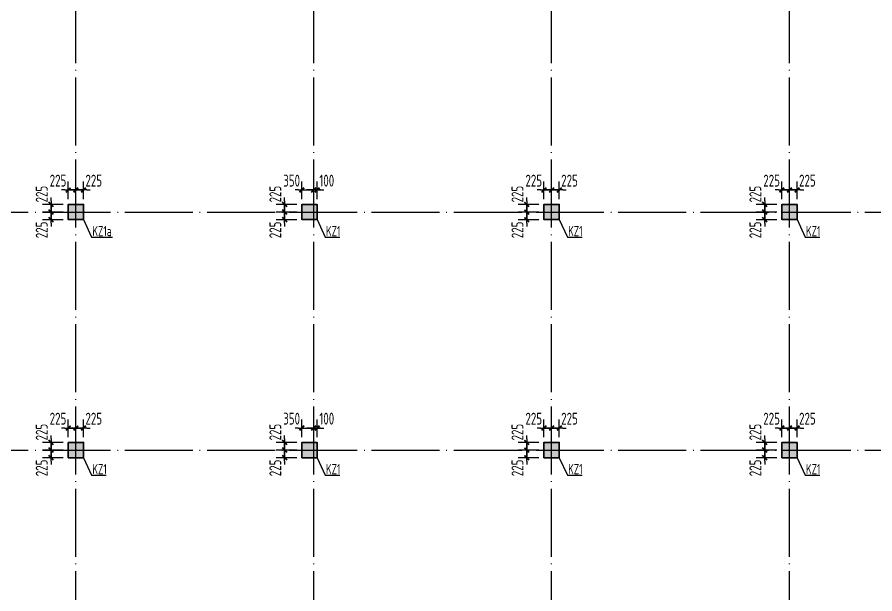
# Model space of a CAD drawing. Extents: x 8243024 to 8945023, y 669070 to 951310.
# Drawn here: x 8449534 to 8474773, y 842450 to 859410 of the extents above; entities that cross this region are included whole.
import ezdxf

# ---------------------------------------------------------------- set-up
doc = ezdxf.new("R2010")
doc.units = 0
doc.header["$LTSCALE"] = 1000
doc.linetypes.add('DOTE', pattern=[2.42, 2, -0.2, 0.02, -0.2])
doc.layers.get('0').update_dxf_attribs({"linetype": 'CONTINUOUS'})
doc.layers.get('Defpoints').update_dxf_attribs({"linetype": 'CONTINUOUS'})
for name, color, linetype in [('DIM', 3, 'CONTINUOUS'), ('DOTE', 1, 'DOTE'), ('PUB_TEXT', 7, 'CONTINUOUS'), ('柱涂实', 54, 'CONTINUOUS')]:
    doc.layers.add(name, color=color, linetype=linetype)
doc.layers.add('柱', color=2, linetype='CONTINUOUS', lineweight=35)
doc.styles.add('HZTXT', font='tssdeng.shx', dxfattribs={"width": 0.75, "bigfont": 'HZTXT.shx'})
doc.styles.add('TSSD_Dimension', font='Tssdeng.shx', dxfattribs={"width": 0.7, "bigfont": 'tssdchn.shx'})
doc.dimstyles.new('TSSD_100_100$0', dxfattribs={"dimtxt": 350, "dimasz": 100, "dimexe": 250, "dimexo": 150, "dimgap": 100, "dimtad": 1, "dimdec": 0, "dimzin": 0, "dimdsep": 46, "dimtxsty": 'TSSD_Dimension', "dimblk": '_TSDBK', "dimblk1": '_TSDBK', "dimblk2": '_TSDBK', "dimsah": 1, "dimcen": 0, "dimclrt": 7, "dimadec": 0, "dimazin": 0, "dimtfac": 1, "dimtdec": 0, "dimtix": 1, "dimtmove": 2, "dimatfit": 3, "dimldrblk": '_TSDBK', "dimfxl": 0, "dimtolj": 1, "dimtzin": 0, "dimarcsym": 0})

# ---------------------------------------------------------------- blocks, each defined once
blk = doc.blocks.new('_TSDBK')
blk.add_line((-1, 0), (1.5, 0))
at = {"const_width": 0.5}
blk.add_lwpolyline([(-0.7, -0.7), (0.7, 0.7)], dxfattribs=at)
blk = doc.blocks.new('*D1782')
at = {"layer": 'Defpoints', "color": 0}
for p in [(8451037, 853904), (8450531, 853679), (8451037, 853679)]:
    blk.add_point(p, dxfattribs=at)
at = {"layer": 'DIM', "color": 0, "lineweight": -2}
for p, q in [((8450531, 854004), (8450531, 854104)), ((8450887, 853904), (8450281, 853904)), ((8450531, 853904), (8450531, 853679)), ((8450887, 853679), (8450281, 853679)), ((8450531, 853579), (8450531, 853479))]:
    blk.add_line(p, q, dxfattribs=at)
at = {"layer": 'DIM', "color": 0, "lineweight": -2, "xscale": 100, "yscale": 100, "zscale": 100}
for p, rotation in [((8450531, 853904), 270), ((8450531, 853679), 90)]:
    blk.add_blockref('_TSDBK', p, dxfattribs=dict(at, rotation=rotation))
at = {"layer": 'DIM', "color": 7, "insert": (8450256, 854206), "char_height": 350, "attachment_point": 5, "rotation": 90, "style": 'TSSD_Dimension'}
blk.add_mtext('\\A1;225', dxfattribs=at)
blk = doc.blocks.new('*D1783')
at = {"layer": 'Defpoints', "color": 0}
for p in [(8451037, 853679), (8450531, 853454), (8451037, 853454)]:
    blk.add_point(p, dxfattribs=at)
at = {"layer": 'DIM', "color": 0, "lineweight": -2}
for p, q in [((8450531, 853779), (8450531, 853879)), ((8450887, 853679), (8450281, 853679)), ((8450531, 853679), (8450531, 853454)), ((8450887, 853454), (8450281, 853454)), ((8450531, 853354), (8450531, 853254))]:
    blk.add_line(p, q, dxfattribs=at)
at = {"layer": 'DIM', "color": 0, "lineweight": -2, "xscale": 100, "yscale": 100, "zscale": 100}
for p, rotation in [((8450531, 853679), 270), ((8450531, 853454), 90)]:
    blk.add_blockref('_TSDBK', p, dxfattribs=dict(at, rotation=rotation))
at = {"layer": 'DIM', "color": 7, "insert": (8450256, 853153), "char_height": 350, "attachment_point": 5, "rotation": 90, "style": 'TSSD_Dimension'}
blk.add_mtext('\\A1;225', dxfattribs=at)
blk = doc.blocks.new('*D1784')
at = {"layer": 'Defpoints', "color": 0}
for p in [(8451487, 854327), (8451262, 853904), (8451487, 853904)]:
    blk.add_point(p, dxfattribs=at)
at = {"layer": 'DIM', "color": 0, "lineweight": -2}
for p, q in [((8451262, 854054), (8451262, 854577)), ((8451487, 854054), (8451487, 854577)), ((8451162, 854327), (8451062, 854327)), ((8451262, 854327), (8451487, 854327)), ((8451587, 854327), (8451687, 854327))]:
    blk.add_line(p, q, dxfattribs=at)
at = {"layer": 'DIM', "color": 0, "lineweight": -2, "xscale": 100, "yscale": 100, "zscale": 100}
blk.add_blockref('_TSDBK', (8451262, 854327), dxfattribs=at)
at = {"layer": 'DIM', "color": 0, "lineweight": -2, "xscale": 100, "yscale": 100, "zscale": 100, "rotation": 180}
blk.add_blockref('_TSDBK', (8451487, 854327), dxfattribs=at)
at = {"layer": 'DIM', "color": 7, "insert": (8451788, 854602), "char_height": 350, "attachment_point": 5, "style": 'TSSD_Dimension'}
blk.add_mtext('\\A1;225', dxfattribs=at)
blk = doc.blocks.new('*D1785')
at = {"layer": 'Defpoints', "color": 0}
for p in [(8451262, 854327), (8451037, 853904), (8451262, 853904)]:
    blk.add_point(p, dxfattribs=at)
at = {"layer": 'DIM', "color": 0, "lineweight": -2}
for p, q in [((8451037, 854054), (8451037, 854577)), ((8451262, 854054), (8451262, 854577)), ((8450937, 854327), (8450837, 854327)), ((8451037, 854327), (8451262, 854327)), ((8451362, 854327), (8451462, 854327))]:
    blk.add_line(p, q, dxfattribs=at)
at = {"layer": 'DIM', "color": 0, "lineweight": -2, "xscale": 100, "yscale": 100, "zscale": 100}
blk.add_blockref('_TSDBK', (8451037, 854327), dxfattribs=at)
at = {"layer": 'DIM', "color": 0, "lineweight": -2, "xscale": 100, "yscale": 100, "zscale": 100, "rotation": 180}
blk.add_blockref('_TSDBK', (8451262, 854327), dxfattribs=at)
at = {"layer": 'DIM', "color": 7, "insert": (8450736, 854602), "char_height": 350, "attachment_point": 5, "style": 'TSSD_Dimension'}
blk.add_mtext('\\A1;225', dxfattribs=at)
blk = doc.blocks.new('*D1786')
at = {"layer": 'Defpoints', "color": 0}
for p in [(8451037, 846904), (8450531, 846679), (8451037, 846679)]:
    blk.add_point(p, dxfattribs=at)
at = {"layer": 'DIM', "color": 0, "lineweight": -2}
for p, q in [((8450531, 847004), (8450531, 847104)), ((8450887, 846904), (8450281, 846904)), ((8450531, 846904), (8450531, 846679)), ((8450887, 846679), (8450281, 846679)), ((8450531, 846579), (8450531, 846479))]:
    blk.add_line(p, q, dxfattribs=at)
at = {"layer": 'DIM', "color": 0, "lineweight": -2, "xscale": 100, "yscale": 100, "zscale": 100}
for p, rotation in [((8450531, 846904), 270), ((8450531, 846679), 90)]:
    blk.add_blockref('_TSDBK', p, dxfattribs=dict(at, rotation=rotation))
at = {"layer": 'DIM', "color": 7, "insert": (8450256, 847206), "char_height": 350, "attachment_point": 5, "rotation": 90, "style": 'TSSD_Dimension'}
blk.add_mtext('\\A1;225', dxfattribs=at)
blk = doc.blocks.new('*D1787')
at = {"layer": 'Defpoints', "color": 0}
for p in [(8451037, 846679), (8450531, 846454), (8451037, 846454)]:
    blk.add_point(p, dxfattribs=at)
at = {"layer": 'DIM', "color": 0, "lineweight": -2}
for p, q in [((8450531, 846779), (8450531, 846879)), ((8450887, 846679), (8450281, 846679)), ((8450531, 846679), (8450531, 846454)), ((8450887, 846454), (8450281, 846454)), ((8450531, 846354), (8450531, 846254))]:
    blk.add_line(p, q, dxfattribs=at)
at = {"layer": 'DIM', "color": 0, "lineweight": -2, "xscale": 100, "yscale": 100, "zscale": 100}
for p, rotation in [((8450531, 846679), 270), ((8450531, 846454), 90)]:
    blk.add_blockref('_TSDBK', p, dxfattribs=dict(at, rotation=rotation))
at = {"layer": 'DIM', "color": 7, "insert": (8450256, 846153), "char_height": 350, "attachment_point": 5, "rotation": 90, "style": 'TSSD_Dimension'}
blk.add_mtext('\\A1;225', dxfattribs=at)
blk = doc.blocks.new('*D1788')
at = {"layer": 'Defpoints', "color": 0}
for p in [(8451487, 847327), (8451262, 846904), (8451487, 846904)]:
    blk.add_point(p, dxfattribs=at)
at = {"layer": 'DIM', "color": 0, "lineweight": -2}
for p, q in [((8451262, 847054), (8451262, 847577)), ((8451487, 847054), (8451487, 847577)), ((8451162, 847327), (8451062, 847327)), ((8451262, 847327), (8451487, 847327)), ((8451587, 847327), (8451687, 847327))]:
    blk.add_line(p, q, dxfattribs=at)
at = {"layer": 'DIM', "color": 0, "lineweight": -2, "xscale": 100, "yscale": 100, "zscale": 100}
blk.add_blockref('_TSDBK', (8451262, 847327), dxfattribs=at)
at = {"layer": 'DIM', "color": 0, "lineweight": -2, "xscale": 100, "yscale": 100, "zscale": 100, "rotation": 180}
blk.add_blockref('_TSDBK', (8451487, 847327), dxfattribs=at)
at = {"layer": 'DIM', "color": 7, "insert": (8451788, 847602), "char_height": 350, "attachment_point": 5, "style": 'TSSD_Dimension'}
blk.add_mtext('\\A1;225', dxfattribs=at)
blk = doc.blocks.new('*D1789')
at = {"layer": 'Defpoints', "color": 0}
for p in [(8451262, 847327), (8451037, 846904), (8451262, 846904)]:
    blk.add_point(p, dxfattribs=at)
at = {"layer": 'DIM', "color": 0, "lineweight": -2}
for p, q in [((8451037, 847054), (8451037, 847577)), ((8451262, 847054), (8451262, 847577)), ((8450937, 847327), (8450837, 847327)), ((8451037, 847327), (8451262, 847327)), ((8451362, 847327), (8451462, 847327))]:
    blk.add_line(p, q, dxfattribs=at)
at = {"layer": 'DIM', "color": 0, "lineweight": -2, "xscale": 100, "yscale": 100, "zscale": 100}
blk.add_blockref('_TSDBK', (8451037, 847327), dxfattribs=at)
at = {"layer": 'DIM', "color": 0, "lineweight": -2, "xscale": 100, "yscale": 100, "zscale": 100, "rotation": 180}
blk.add_blockref('_TSDBK', (8451262, 847327), dxfattribs=at)
at = {"layer": 'DIM', "color": 7, "insert": (8450736, 847602), "char_height": 350, "attachment_point": 5, "style": 'TSSD_Dimension'}
blk.add_mtext('\\A1;225', dxfattribs=at)
blk = doc.blocks.new('*D1810')
at = {"layer": 'Defpoints', "color": 0}
for p in [(8457912, 846904), (8457406, 846679), (8457912, 846679)]:
    blk.add_point(p, dxfattribs=at)
at = {"layer": 'DIM', "color": 0, "lineweight": -2}
for p, q in [((8457406, 847004), (8457406, 847104)), ((8457762, 846904), (8457156, 846904)), ((8457406, 846904), (8457406, 846679)), ((8457762, 846679), (8457156, 846679)), ((8457406, 846579), (8457406, 846479))]:
    blk.add_line(p, q, dxfattribs=at)
at = {"layer": 'DIM', "color": 0, "lineweight": -2, "xscale": 100, "yscale": 100, "zscale": 100}
for p, rotation in [((8457406, 846904), 270), ((8457406, 846679), 90)]:
    blk.add_blockref('_TSDBK', p, dxfattribs=dict(at, rotation=rotation))
at = {"layer": 'DIM', "color": 7, "insert": (8457131, 847206), "char_height": 350, "attachment_point": 5, "rotation": 90, "style": 'TSSD_Dimension'}
blk.add_mtext('\\A1;225', dxfattribs=at)
blk = doc.blocks.new('*D1811')
at = {"layer": 'Defpoints', "color": 0}
for p in [(8457912, 846679), (8457406, 846454), (8457912, 846454)]:
    blk.add_point(p, dxfattribs=at)
at = {"layer": 'DIM', "color": 0, "lineweight": -2}
for p, q in [((8457406, 846779), (8457406, 846879)), ((8457762, 846679), (8457156, 846679)), ((8457406, 846679), (8457406, 846454)), ((8457762, 846454), (8457156, 846454)), ((8457406, 846354), (8457406, 846254))]:
    blk.add_line(p, q, dxfattribs=at)
at = {"layer": 'DIM', "color": 0, "lineweight": -2, "xscale": 100, "yscale": 100, "zscale": 100}
for p, rotation in [((8457406, 846679), 270), ((8457406, 846454), 90)]:
    blk.add_blockref('_TSDBK', p, dxfattribs=dict(at, rotation=rotation))
at = {"layer": 'DIM', "color": 7, "insert": (8457131, 846153), "char_height": 350, "attachment_point": 5, "rotation": 90, "style": 'TSSD_Dimension'}
blk.add_mtext('\\A1;225', dxfattribs=at)
blk = doc.blocks.new('*D1812')
at = {"layer": 'Defpoints', "color": 0}
for p in [(8458362, 847327), (8458262, 846904), (8458362, 846904)]:
    blk.add_point(p, dxfattribs=at)
at = {"layer": 'DIM', "color": 0, "lineweight": -2}
for p, q in [((8458262, 847054), (8458262, 847577)), ((8458362, 847054), (8458362, 847577)), ((8458162, 847327), (8458062, 847327)), ((8458262, 847327), (8458362, 847327)), ((8458462, 847327), (8458562, 847327))]:
    blk.add_line(p, q, dxfattribs=at)
at = {"layer": 'DIM', "color": 0, "lineweight": -2, "xscale": 100, "yscale": 100, "zscale": 100}
blk.add_blockref('_TSDBK', (8458262, 847327), dxfattribs=at)
at = {"layer": 'DIM', "color": 0, "lineweight": -2, "xscale": 100, "yscale": 100, "zscale": 100, "rotation": 180}
blk.add_blockref('_TSDBK', (8458362, 847327), dxfattribs=at)
at = {"layer": 'DIM', "color": 7, "insert": (8458645, 847602), "char_height": 350, "attachment_point": 5, "style": 'TSSD_Dimension'}
blk.add_mtext('\\A1;100', dxfattribs=at)
blk = doc.blocks.new('*D1813')
at = {"layer": 'Defpoints', "color": 0}
for p in [(8458262, 847327), (8457912, 846904), (8458262, 846904)]:
    blk.add_point(p, dxfattribs=at)
at = {"layer": 'DIM', "color": 0, "lineweight": -2}
for p, q in [((8457912, 847054), (8457912, 847577)), ((8458262, 847054), (8458262, 847577)), ((8457812, 847327), (8457712, 847327)), ((8457912, 847327), (8458262, 847327)), ((8458362, 847327), (8458462, 847327))]:
    blk.add_line(p, q, dxfattribs=at)
at = {"layer": 'DIM', "color": 0, "lineweight": -2, "xscale": 100, "yscale": 100, "zscale": 100}
blk.add_blockref('_TSDBK', (8457912, 847327), dxfattribs=at)
at = {"layer": 'DIM', "color": 0, "lineweight": -2, "xscale": 100, "yscale": 100, "zscale": 100, "rotation": 180}
blk.add_blockref('_TSDBK', (8458262, 847327), dxfattribs=at)
at = {"layer": 'DIM', "color": 7, "insert": (8457611, 847602), "char_height": 350, "attachment_point": 5, "style": 'TSSD_Dimension'}
blk.add_mtext('\\A1;350', dxfattribs=at)
blk = doc.blocks.new('*D1814')
at = {"layer": 'Defpoints', "color": 0}
for p in [(8457912, 853904), (8457406, 853679), (8457912, 853679)]:
    blk.add_point(p, dxfattribs=at)
at = {"layer": 'DIM', "color": 0, "lineweight": -2}
for p, q in [((8457406, 854004), (8457406, 854104)), ((8457762, 853904), (8457156, 853904)), ((8457406, 853904), (8457406, 853679)), ((8457762, 853679), (8457156, 853679)), ((8457406, 853579), (8457406, 853479))]:
    blk.add_line(p, q, dxfattribs=at)
at = {"layer": 'DIM', "color": 0, "lineweight": -2, "xscale": 100, "yscale": 100, "zscale": 100}
for p, rotation in [((8457406, 853904), 270), ((8457406, 853679), 90)]:
    blk.add_blockref('_TSDBK', p, dxfattribs=dict(at, rotation=rotation))
at = {"layer": 'DIM', "color": 7, "insert": (8457131, 854206), "char_height": 350, "attachment_point": 5, "rotation": 90, "style": 'TSSD_Dimension'}
blk.add_mtext('\\A1;225', dxfattribs=at)
blk = doc.blocks.new('*D1815')
at = {"layer": 'Defpoints', "color": 0}
for p in [(8457912, 853679), (8457406, 853454), (8457912, 853454)]:
    blk.add_point(p, dxfattribs=at)
at = {"layer": 'DIM', "color": 0, "lineweight": -2}
for p, q in [((8457406, 853779), (8457406, 853879)), ((8457762, 853679), (8457156, 853679)), ((8457406, 853679), (8457406, 853454)), ((8457762, 853454), (8457156, 853454)), ((8457406, 853354), (8457406, 853254))]:
    blk.add_line(p, q, dxfattribs=at)
at = {"layer": 'DIM', "color": 0, "lineweight": -2, "xscale": 100, "yscale": 100, "zscale": 100}
for p, rotation in [((8457406, 853679), 270), ((8457406, 853454), 90)]:
    blk.add_blockref('_TSDBK', p, dxfattribs=dict(at, rotation=rotation))
at = {"layer": 'DIM', "color": 7, "insert": (8457131, 853153), "char_height": 350, "attachment_point": 5, "rotation": 90, "style": 'TSSD_Dimension'}
blk.add_mtext('\\A1;225', dxfattribs=at)
blk = doc.blocks.new('*D1816')
at = {"layer": 'Defpoints', "color": 0}
for p in [(8458362, 854327), (8458262, 853904), (8458362, 853904)]:
    blk.add_point(p, dxfattribs=at)
at = {"layer": 'DIM', "color": 0, "lineweight": -2}
for p, q in [((8458262, 854054), (8458262, 854577)), ((8458362, 854054), (8458362, 854577)), ((8458162, 854327), (8458062, 854327)), ((8458262, 854327), (8458362, 854327)), ((8458462, 854327), (8458562, 854327))]:
    blk.add_line(p, q, dxfattribs=at)
at = {"layer": 'DIM', "color": 0, "lineweight": -2, "xscale": 100, "yscale": 100, "zscale": 100}
blk.add_blockref('_TSDBK', (8458262, 854327), dxfattribs=at)
at = {"layer": 'DIM', "color": 0, "lineweight": -2, "xscale": 100, "yscale": 100, "zscale": 100, "rotation": 180}
blk.add_blockref('_TSDBK', (8458362, 854327), dxfattribs=at)
at = {"layer": 'DIM', "color": 7, "insert": (8458645, 854602), "char_height": 350, "attachment_point": 5, "style": 'TSSD_Dimension'}
blk.add_mtext('\\A1;100', dxfattribs=at)
blk = doc.blocks.new('*D1817')
at = {"layer": 'Defpoints', "color": 0}
for p in [(8458262, 854327), (8457912, 853904), (8458262, 853904)]:
    blk.add_point(p, dxfattribs=at)
at = {"layer": 'DIM', "color": 0, "lineweight": -2}
for p, q in [((8457912, 854054), (8457912, 854577)), ((8458262, 854054), (8458262, 854577)), ((8457812, 854327), (8457712, 854327)), ((8457912, 854327), (8458262, 854327)), ((8458362, 854327), (8458462, 854327))]:
    blk.add_line(p, q, dxfattribs=at)
at = {"layer": 'DIM', "color": 0, "lineweight": -2, "xscale": 100, "yscale": 100, "zscale": 100}
blk.add_blockref('_TSDBK', (8457912, 854327), dxfattribs=at)
at = {"layer": 'DIM', "color": 0, "lineweight": -2, "xscale": 100, "yscale": 100, "zscale": 100, "rotation": 180}
blk.add_blockref('_TSDBK', (8458262, 854327), dxfattribs=at)
at = {"layer": 'DIM', "color": 7, "insert": (8457611, 854602), "char_height": 350, "attachment_point": 5, "style": 'TSSD_Dimension'}
blk.add_mtext('\\A1;350', dxfattribs=at)
blk = doc.blocks.new('*D1833')
at = {"layer": 'Defpoints', "color": 0}
for p in [(8465037, 853904), (8464531, 853679), (8465037, 853679)]:
    blk.add_point(p, dxfattribs=at)
at = {"layer": 'DIM', "color": 0, "lineweight": -2}
for p, q in [((8464531, 854004), (8464531, 854104)), ((8464887, 853904), (8464281, 853904)), ((8464531, 853904), (8464531, 853679)), ((8464887, 853679), (8464281, 853679)), ((8464531, 853579), (8464531, 853479))]:
    blk.add_line(p, q, dxfattribs=at)
at = {"layer": 'DIM', "color": 0, "lineweight": -2, "xscale": 100, "yscale": 100, "zscale": 100}
for p, rotation in [((8464531, 853904), 270), ((8464531, 853679), 90)]:
    blk.add_blockref('_TSDBK', p, dxfattribs=dict(at, rotation=rotation))
at = {"layer": 'DIM', "color": 7, "insert": (8464256, 854206), "char_height": 350, "attachment_point": 5, "rotation": 90, "style": 'TSSD_Dimension'}
blk.add_mtext('\\A1;225', dxfattribs=at)
blk = doc.blocks.new('*D1834')
at = {"layer": 'Defpoints', "color": 0}
for p in [(8465037, 853679), (8464531, 853454), (8465037, 853454)]:
    blk.add_point(p, dxfattribs=at)
at = {"layer": 'DIM', "color": 0, "lineweight": -2}
for p, q in [((8464531, 853779), (8464531, 853879)), ((8464887, 853679), (8464281, 853679)), ((8464531, 853679), (8464531, 853454)), ((8464887, 853454), (8464281, 853454)), ((8464531, 853354), (8464531, 853254))]:
    blk.add_line(p, q, dxfattribs=at)
at = {"layer": 'DIM', "color": 0, "lineweight": -2, "xscale": 100, "yscale": 100, "zscale": 100}
for p, rotation in [((8464531, 853679), 270), ((8464531, 853454), 90)]:
    blk.add_blockref('_TSDBK', p, dxfattribs=dict(at, rotation=rotation))
at = {"layer": 'DIM', "color": 7, "insert": (8464256, 853153), "char_height": 350, "attachment_point": 5, "rotation": 90, "style": 'TSSD_Dimension'}
blk.add_mtext('\\A1;225', dxfattribs=at)
blk = doc.blocks.new('*D1835')
at = {"layer": 'Defpoints', "color": 0}
for p in [(8465487, 854327), (8465262, 853904), (8465487, 853904)]:
    blk.add_point(p, dxfattribs=at)
at = {"layer": 'DIM', "color": 0, "lineweight": -2}
for p, q in [((8465262, 854054), (8465262, 854577)), ((8465487, 854054), (8465487, 854577)), ((8465162, 854327), (8465062, 854327)), ((8465262, 854327), (8465487, 854327)), ((8465587, 854327), (8465687, 854327))]:
    blk.add_line(p, q, dxfattribs=at)
at = {"layer": 'DIM', "color": 0, "lineweight": -2, "xscale": 100, "yscale": 100, "zscale": 100}
blk.add_blockref('_TSDBK', (8465262, 854327), dxfattribs=at)
at = {"layer": 'DIM', "color": 0, "lineweight": -2, "xscale": 100, "yscale": 100, "zscale": 100, "rotation": 180}
blk.add_blockref('_TSDBK', (8465487, 854327), dxfattribs=at)
at = {"layer": 'DIM', "color": 7, "insert": (8465788, 854602), "char_height": 350, "attachment_point": 5, "style": 'TSSD_Dimension'}
blk.add_mtext('\\A1;225', dxfattribs=at)
blk = doc.blocks.new('*D1836')
at = {"layer": 'Defpoints', "color": 0}
for p in [(8465262, 854327), (8465037, 853904), (8465262, 853904)]:
    blk.add_point(p, dxfattribs=at)
at = {"layer": 'DIM', "color": 0, "lineweight": -2}
for p, q in [((8465037, 854054), (8465037, 854577)), ((8465262, 854054), (8465262, 854577)), ((8464937, 854327), (8464837, 854327)), ((8465037, 854327), (8465262, 854327)), ((8465362, 854327), (8465462, 854327))]:
    blk.add_line(p, q, dxfattribs=at)
at = {"layer": 'DIM', "color": 0, "lineweight": -2, "xscale": 100, "yscale": 100, "zscale": 100}
blk.add_blockref('_TSDBK', (8465037, 854327), dxfattribs=at)
at = {"layer": 'DIM', "color": 0, "lineweight": -2, "xscale": 100, "yscale": 100, "zscale": 100, "rotation": 180}
blk.add_blockref('_TSDBK', (8465262, 854327), dxfattribs=at)
at = {"layer": 'DIM', "color": 7, "insert": (8464736, 854602), "char_height": 350, "attachment_point": 5, "style": 'TSSD_Dimension'}
blk.add_mtext('\\A1;225', dxfattribs=at)
blk = doc.blocks.new('*D1837')
at = {"layer": 'Defpoints', "color": 0}
for p in [(8472037, 853904), (8471531, 853679), (8472037, 853679)]:
    blk.add_point(p, dxfattribs=at)
at = {"layer": 'DIM', "color": 0, "lineweight": -2}
for p, q in [((8471531, 854004), (8471531, 854104)), ((8471887, 853904), (8471281, 853904)), ((8471531, 853904), (8471531, 853679)), ((8471887, 853679), (8471281, 853679)), ((8471531, 853579), (8471531, 853479))]:
    blk.add_line(p, q, dxfattribs=at)
at = {"layer": 'DIM', "color": 0, "lineweight": -2, "xscale": 100, "yscale": 100, "zscale": 100}
for p, rotation in [((8471531, 853904), 270), ((8471531, 853679), 90)]:
    blk.add_blockref('_TSDBK', p, dxfattribs=dict(at, rotation=rotation))
at = {"layer": 'DIM', "color": 7, "insert": (8471256, 854206), "char_height": 350, "attachment_point": 5, "rotation": 90, "style": 'TSSD_Dimension'}
blk.add_mtext('\\A1;225', dxfattribs=at)
blk = doc.blocks.new('*D1838')
at = {"layer": 'Defpoints', "color": 0}
for p in [(8472037, 853679), (8471531, 853454), (8472037, 853454)]:
    blk.add_point(p, dxfattribs=at)
at = {"layer": 'DIM', "color": 0, "lineweight": -2}
for p, q in [((8471531, 853779), (8471531, 853879)), ((8471887, 853679), (8471281, 853679)), ((8471531, 853679), (8471531, 853454)), ((8471887, 853454), (8471281, 853454)), ((8471531, 853354), (8471531, 853254))]:
    blk.add_line(p, q, dxfattribs=at)
at = {"layer": 'DIM', "color": 0, "lineweight": -2, "xscale": 100, "yscale": 100, "zscale": 100}
for p, rotation in [((8471531, 853679), 270), ((8471531, 853454), 90)]:
    blk.add_blockref('_TSDBK', p, dxfattribs=dict(at, rotation=rotation))
at = {"layer": 'DIM', "color": 7, "insert": (8471256, 853153), "char_height": 350, "attachment_point": 5, "rotation": 90, "style": 'TSSD_Dimension'}
blk.add_mtext('\\A1;225', dxfattribs=at)
blk = doc.blocks.new('*D1839')
at = {"layer": 'Defpoints', "color": 0}
for p in [(8472487, 854327), (8472262, 853904), (8472487, 853904)]:
    blk.add_point(p, dxfattribs=at)
at = {"layer": 'DIM', "color": 0, "lineweight": -2}
for p, q in [((8472262, 854054), (8472262, 854577)), ((8472487, 854054), (8472487, 854577)), ((8472162, 854327), (8472062, 854327)), ((8472262, 854327), (8472487, 854327)), ((8472587, 854327), (8472687, 854327))]:
    blk.add_line(p, q, dxfattribs=at)
at = {"layer": 'DIM', "color": 0, "lineweight": -2, "xscale": 100, "yscale": 100, "zscale": 100}
blk.add_blockref('_TSDBK', (8472262, 854327), dxfattribs=at)
at = {"layer": 'DIM', "color": 0, "lineweight": -2, "xscale": 100, "yscale": 100, "zscale": 100, "rotation": 180}
blk.add_blockref('_TSDBK', (8472487, 854327), dxfattribs=at)
at = {"layer": 'DIM', "color": 7, "insert": (8472788, 854602), "char_height": 350, "attachment_point": 5, "style": 'TSSD_Dimension'}
blk.add_mtext('\\A1;225', dxfattribs=at)
blk = doc.blocks.new('*D1840')
at = {"layer": 'Defpoints', "color": 0}
for p in [(8472262, 854327), (8472037, 853904), (8472262, 853904)]:
    blk.add_point(p, dxfattribs=at)
at = {"layer": 'DIM', "color": 0, "lineweight": -2}
for p, q in [((8472037, 854054), (8472037, 854577)), ((8472262, 854054), (8472262, 854577)), ((8471937, 854327), (8471837, 854327)), ((8472037, 854327), (8472262, 854327)), ((8472362, 854327), (8472462, 854327))]:
    blk.add_line(p, q, dxfattribs=at)
at = {"layer": 'DIM', "color": 0, "lineweight": -2, "xscale": 100, "yscale": 100, "zscale": 100}
blk.add_blockref('_TSDBK', (8472037, 854327), dxfattribs=at)
at = {"layer": 'DIM', "color": 0, "lineweight": -2, "xscale": 100, "yscale": 100, "zscale": 100, "rotation": 180}
blk.add_blockref('_TSDBK', (8472262, 854327), dxfattribs=at)
at = {"layer": 'DIM', "color": 7, "insert": (8471736, 854602), "char_height": 350, "attachment_point": 5, "style": 'TSSD_Dimension'}
blk.add_mtext('\\A1;225', dxfattribs=at)
blk = doc.blocks.new('*D1841')
at = {"layer": 'Defpoints', "color": 0}
for p in [(8465037, 846904), (8464531, 846679), (8465037, 846679)]:
    blk.add_point(p, dxfattribs=at)
at = {"layer": 'DIM', "color": 0, "lineweight": -2}
for p, q in [((8464531, 847004), (8464531, 847104)), ((8464887, 846904), (8464281, 846904)), ((8464531, 846904), (8464531, 846679)), ((8464887, 846679), (8464281, 846679)), ((8464531, 846579), (8464531, 846479))]:
    blk.add_line(p, q, dxfattribs=at)
at = {"layer": 'DIM', "color": 0, "lineweight": -2, "xscale": 100, "yscale": 100, "zscale": 100}
for p, rotation in [((8464531, 846904), 270), ((8464531, 846679), 90)]:
    blk.add_blockref('_TSDBK', p, dxfattribs=dict(at, rotation=rotation))
at = {"layer": 'DIM', "color": 7, "insert": (8464256, 847206), "char_height": 350, "attachment_point": 5, "rotation": 90, "style": 'TSSD_Dimension'}
blk.add_mtext('\\A1;225', dxfattribs=at)
blk = doc.blocks.new('*D1842')
at = {"layer": 'Defpoints', "color": 0}
for p in [(8465037, 846679), (8464531, 846454), (8465037, 846454)]:
    blk.add_point(p, dxfattribs=at)
at = {"layer": 'DIM', "color": 0, "lineweight": -2}
for p, q in [((8464531, 846779), (8464531, 846879)), ((8464887, 846679), (8464281, 846679)), ((8464531, 846679), (8464531, 846454)), ((8464887, 846454), (8464281, 846454)), ((8464531, 846354), (8464531, 846254))]:
    blk.add_line(p, q, dxfattribs=at)
at = {"layer": 'DIM', "color": 0, "lineweight": -2, "xscale": 100, "yscale": 100, "zscale": 100}
for p, rotation in [((8464531, 846679), 270), ((8464531, 846454), 90)]:
    blk.add_blockref('_TSDBK', p, dxfattribs=dict(at, rotation=rotation))
at = {"layer": 'DIM', "color": 7, "insert": (8464256, 846153), "char_height": 350, "attachment_point": 5, "rotation": 90, "style": 'TSSD_Dimension'}
blk.add_mtext('\\A1;225', dxfattribs=at)
blk = doc.blocks.new('*D1843')
at = {"layer": 'Defpoints', "color": 0}
for p in [(8465487, 847327), (8465262, 846904), (8465487, 846904)]:
    blk.add_point(p, dxfattribs=at)
at = {"layer": 'DIM', "color": 0, "lineweight": -2}
for p, q in [((8465262, 847054), (8465262, 847577)), ((8465487, 847054), (8465487, 847577)), ((8465162, 847327), (8465062, 847327)), ((8465262, 847327), (8465487, 847327)), ((8465587, 847327), (8465687, 847327))]:
    blk.add_line(p, q, dxfattribs=at)
at = {"layer": 'DIM', "color": 0, "lineweight": -2, "xscale": 100, "yscale": 100, "zscale": 100}
blk.add_blockref('_TSDBK', (8465262, 847327), dxfattribs=at)
at = {"layer": 'DIM', "color": 0, "lineweight": -2, "xscale": 100, "yscale": 100, "zscale": 100, "rotation": 180}
blk.add_blockref('_TSDBK', (8465487, 847327), dxfattribs=at)
at = {"layer": 'DIM', "color": 7, "insert": (8465788, 847602), "char_height": 350, "attachment_point": 5, "style": 'TSSD_Dimension'}
blk.add_mtext('\\A1;225', dxfattribs=at)
blk = doc.blocks.new('*D1844')
at = {"layer": 'Defpoints', "color": 0}
for p in [(8465262, 847327), (8465037, 846904), (8465262, 846904)]:
    blk.add_point(p, dxfattribs=at)
at = {"layer": 'DIM', "color": 0, "lineweight": -2}
for p, q in [((8465037, 847054), (8465037, 847577)), ((8465262, 847054), (8465262, 847577)), ((8464937, 847327), (8464837, 847327)), ((8465037, 847327), (8465262, 847327)), ((8465362, 847327), (8465462, 847327))]:
    blk.add_line(p, q, dxfattribs=at)
at = {"layer": 'DIM', "color": 0, "lineweight": -2, "xscale": 100, "yscale": 100, "zscale": 100}
blk.add_blockref('_TSDBK', (8465037, 847327), dxfattribs=at)
at = {"layer": 'DIM', "color": 0, "lineweight": -2, "xscale": 100, "yscale": 100, "zscale": 100, "rotation": 180}
blk.add_blockref('_TSDBK', (8465262, 847327), dxfattribs=at)
at = {"layer": 'DIM', "color": 7, "insert": (8464736, 847602), "char_height": 350, "attachment_point": 5, "style": 'TSSD_Dimension'}
blk.add_mtext('\\A1;225', dxfattribs=at)
blk = doc.blocks.new('*D1845')
at = {"layer": 'Defpoints', "color": 0}
for p in [(8472037, 846904), (8471531, 846679), (8472037, 846679)]:
    blk.add_point(p, dxfattribs=at)
at = {"layer": 'DIM', "color": 0, "lineweight": -2}
for p, q in [((8471531, 847004), (8471531, 847104)), ((8471887, 846904), (8471281, 846904)), ((8471531, 846904), (8471531, 846679)), ((8471887, 846679), (8471281, 846679)), ((8471531, 846579), (8471531, 846479))]:
    blk.add_line(p, q, dxfattribs=at)
at = {"layer": 'DIM', "color": 0, "lineweight": -2, "xscale": 100, "yscale": 100, "zscale": 100}
for p, rotation in [((8471531, 846904), 270), ((8471531, 846679), 90)]:
    blk.add_blockref('_TSDBK', p, dxfattribs=dict(at, rotation=rotation))
at = {"layer": 'DIM', "color": 7, "insert": (8471256, 847206), "char_height": 350, "attachment_point": 5, "rotation": 90, "style": 'TSSD_Dimension'}
blk.add_mtext('\\A1;225', dxfattribs=at)
blk = doc.blocks.new('*D1846')
at = {"layer": 'Defpoints', "color": 0}
for p in [(8472037, 846679), (8471531, 846454), (8472037, 846454)]:
    blk.add_point(p, dxfattribs=at)
at = {"layer": 'DIM', "color": 0, "lineweight": -2}
for p, q in [((8471531, 846779), (8471531, 846879)), ((8471887, 846679), (8471281, 846679)), ((8471531, 846679), (8471531, 846454)), ((8471887, 846454), (8471281, 846454)), ((8471531, 846354), (8471531, 846254))]:
    blk.add_line(p, q, dxfattribs=at)
at = {"layer": 'DIM', "color": 0, "lineweight": -2, "xscale": 100, "yscale": 100, "zscale": 100}
for p, rotation in [((8471531, 846679), 270), ((8471531, 846454), 90)]:
    blk.add_blockref('_TSDBK', p, dxfattribs=dict(at, rotation=rotation))
at = {"layer": 'DIM', "color": 7, "insert": (8471256, 846153), "char_height": 350, "attachment_point": 5, "rotation": 90, "style": 'TSSD_Dimension'}
blk.add_mtext('\\A1;225', dxfattribs=at)
blk = doc.blocks.new('*D1847')
at = {"layer": 'Defpoints', "color": 0}
for p in [(8472487, 847327), (8472262, 846904), (8472487, 846904)]:
    blk.add_point(p, dxfattribs=at)
at = {"layer": 'DIM', "color": 0, "lineweight": -2}
for p, q in [((8472262, 847054), (8472262, 847577)), ((8472487, 847054), (8472487, 847577)), ((8472162, 847327), (8472062, 847327)), ((8472262, 847327), (8472487, 847327)), ((8472587, 847327), (8472687, 847327))]:
    blk.add_line(p, q, dxfattribs=at)
at = {"layer": 'DIM', "color": 0, "lineweight": -2, "xscale": 100, "yscale": 100, "zscale": 100}
blk.add_blockref('_TSDBK', (8472262, 847327), dxfattribs=at)
at = {"layer": 'DIM', "color": 0, "lineweight": -2, "xscale": 100, "yscale": 100, "zscale": 100, "rotation": 180}
blk.add_blockref('_TSDBK', (8472487, 847327), dxfattribs=at)
at = {"layer": 'DIM', "color": 7, "insert": (8472788, 847602), "char_height": 350, "attachment_point": 5, "style": 'TSSD_Dimension'}
blk.add_mtext('\\A1;225', dxfattribs=at)
blk = doc.blocks.new('*D1848')
at = {"layer": 'Defpoints', "color": 0}
for p in [(8472262, 847327), (8472037, 846904), (8472262, 846904)]:
    blk.add_point(p, dxfattribs=at)
at = {"layer": 'DIM', "color": 0, "lineweight": -2}
for p, q in [((8472037, 847054), (8472037, 847577)), ((8472262, 847054), (8472262, 847577)), ((8471937, 847327), (8471837, 847327)), ((8472037, 847327), (8472262, 847327)), ((8472362, 847327), (8472462, 847327))]:
    blk.add_line(p, q, dxfattribs=at)
at = {"layer": 'DIM', "color": 0, "lineweight": -2, "xscale": 100, "yscale": 100, "zscale": 100}
blk.add_blockref('_TSDBK', (8472037, 847327), dxfattribs=at)
at = {"layer": 'DIM', "color": 0, "lineweight": -2, "xscale": 100, "yscale": 100, "zscale": 100, "rotation": 180}
blk.add_blockref('_TSDBK', (8472262, 847327), dxfattribs=at)
at = {"layer": 'DIM', "color": 7, "insert": (8471736, 847602), "char_height": 350, "attachment_point": 5, "style": 'TSSD_Dimension'}
blk.add_mtext('\\A1;225', dxfattribs=at)

msp = doc.modelspace()

# ---------------------------------------------------------------- hatches: boundary and pattern name
at = {"layer": '柱涂实'}
for points in [[(8451487.3, 853454.4), (8451487.3, 853904.4), (8451037.3, 853904.4), (8451037.3, 853454.4)], [(8458362.3, 853454.4), (8458362.3, 853904.4), (8457912.3, 853904.4), (8457912.3, 853454.4)], [(8465487.3, 853454.4), (8465487.3, 853904.4), (8465037.3, 853904.4), (8465037.3, 853454.4)], [(8472487.3, 853454.4), (8472487.3, 853904.4), (8472037.3, 853904.4), (8472037.3, 853454.4)], [(8451487.3, 846454.4), (8451487.3, 846904.4), (8451037.3, 846904.4), (8451037.3, 846454.4)], [(8458362.3, 846454.4), (8458362.3, 846904.4), (8457912.3, 846904.4), (8457912.3, 846454.4)], [(8465487.3, 846454.4), (8465487.3, 846904.4), (8465037.3, 846904.4), (8465037.3, 846454.4)], [(8472487.3, 846454.4), (8472487.3, 846904.4), (8472037.3, 846904.4), (8472037.3, 846454.4)]]:
    msp.add_hatch(color=256, dxfattribs=at).paths.add_polyline_path(points)

# ---------------------------------------------------------------- linework, layer by layer
at = {"layer": 'DOTE'}
for p, q in [((8451262.3, 824179.4), (8451262.3, 869179.4)), ((8458262.3, 824179.4), (8458262.3, 869179.4)), ((8465262.3, 824179.4), (8465262.3, 869179.4)), ((8472262.3, 824179.4), (8472262.3, 869179.4)), ((8435762.3, 853679.4), (8566062.3, 853679.4)), ((8435762.3, 846679.4), (8566062.3, 846679.4))]:
    msp.add_line(p, q, dxfattribs=at)
at = {"layer": 'PUB_TEXT', "color": 7}
for points in [[(8451487.3, 853454.4), (8451726.7, 852936.6), (8452342.6, 852936.6)], [(8458362.3, 853454.4), (8458601.7, 852936.6), (8459032.9, 852936.6)], [(8465487.3, 853454.4), (8465726.7, 852936.6), (8466157.9, 852936.6)], [(8472487.3, 853454.4), (8472726.7, 852936.6), (8473157.9, 852936.6)], [(8451487.3, 846454.4), (8451726.7, 845936.6), (8452157.9, 845936.6)], [(8458362.3, 846454.4), (8458601.7, 845936.6), (8459032.9, 845936.6)], [(8465487.3, 846454.4), (8465726.7, 845936.6), (8466157.9, 845936.6)], [(8472487.3, 846454.4), (8472726.7, 845936.6), (8473157.9, 845936.6)]]:
    msp.add_lwpolyline(points, dxfattribs=at)
at = {"layer": '柱'}
for points in [[(8451487.3, 853454.4), (8451487.3, 853904.4), (8451037.3, 853904.4), (8451037.3, 853454.4)], [(8458362.3, 853454.4), (8458362.3, 853904.4), (8457912.3, 853904.4), (8457912.3, 853454.4)], [(8465487.3, 853454.4), (8465487.3, 853904.4), (8465037.3, 853904.4), (8465037.3, 853454.4)], [(8472487.3, 853454.4), (8472487.3, 853904.4), (8472037.3, 853904.4), (8472037.3, 853454.4)], [(8451037.3, 846904.4), (8451487.3, 846904.4), (8451487.3, 846454.4), (8451037.3, 846454.4)], [(8458362.3, 846454.4), (8458362.3, 846904.4), (8457912.3, 846904.4), (8457912.3, 846454.4)], [(8465487.3, 846454.4), (8465487.3, 846904.4), (8465037.3, 846904.4), (8465037.3, 846454.4)], [(8472487.3, 846454.4), (8472487.3, 846904.4), (8472037.3, 846904.4), (8472037.3, 846454.4)]]:
    msp.add_lwpolyline(points, close=True, dxfattribs=at)
at = {"layer": '柱涂实', "linetype": 'Continuous'}
for points in [[(8451487.3, 853454.4), (8451487.3, 853904.4), (8451037.3, 853904.4), (8451037.3, 853454.4)], [(8458362.3, 853454.4), (8458362.3, 853904.4), (8457912.3, 853904.4), (8457912.3, 853454.4)], [(8465487.3, 853454.4), (8465487.3, 853904.4), (8465037.3, 853904.4), (8465037.3, 853454.4)], [(8472487.3, 853454.4), (8472487.3, 853904.4), (8472037.3, 853904.4), (8472037.3, 853454.4)], [(8451487.3, 846454.4), (8451487.3, 846904.4), (8451037.3, 846904.4), (8451037.3, 846454.4)], [(8458362.3, 846454.4), (8458362.3, 846904.4), (8457912.3, 846904.4), (8457912.3, 846454.4)], [(8465487.3, 846454.4), (8465487.3, 846904.4), (8465037.3, 846904.4), (8465037.3, 846454.4)], [(8472487.3, 846454.4), (8472487.3, 846904.4), (8472037.3, 846904.4), (8472037.3, 846454.4)]]:
    msp.add_lwpolyline(points, close=True, dxfattribs=at)

# ---------------------------------------------------------------- texts
at = {"layer": 'PUB_TEXT', "color": 6, "style": 'HZTXT', "width": 0.7}
for s, p in [('KZ1a', (8451748.3, 852968.6)), ('KZ1', (8458623.3, 852968.6)), ('KZ1', (8465748.3, 852968.6)), ('KZ1', (8472748.3, 852968.6)), ('KZ1', (8451748.3, 845968.6)), ('KZ1', (8458623.3, 845968.6)), ('KZ1', (8465748.3, 845968.6)), ('KZ1', (8472748.3, 845968.6))]:
    msp.add_text(s, height=300, dxfattribs=at).set_placement(p)

# ---------------------------------------------------------------- dimensions: what is measured, and where the dimension line sits
at = {"layer": 'DIM'}
for base, p1, p2, picture, middle in [((8450531.2, 853679.4), (8451037.3, 853904.4), (8451037.3, 853679.4), '*D1782', (8450256.2, 854205.5)), ((8457406.2, 853679.4), (8457912.3, 853904.4), (8457912.3, 853679.4), '*D1814', (8457131.2, 854205.5)), ((8464531.2, 853679.4), (8465037.3, 853904.4), (8465037.3, 853679.4), '*D1833', (8464256.2, 854205.5)), ((8471531.2, 853679.4), (8472037.3, 853904.4), (8472037.3, 853679.4), '*D1837', (8471256.2, 854205.5)), ((8450531.2, 853454.4), (8451037.3, 853679.4), (8451037.3, 853454.4), '*D1783', (8450256.2, 853153.3)), ((8457406.2, 853454.4), (8457912.3, 853679.4), (8457912.3, 853454.4), '*D1815', (8457131.2, 853153.3)), ((8464531.2, 853454.4), (8465037.3, 853679.4), (8465037.3, 853454.4), '*D1834', (8464256.2, 853153.3)), ((8471531.2, 853454.4), (8472037.3, 853679.4), (8472037.3, 853454.4), '*D1838', (8471256.2, 853153.3)), ((8450531.2, 846679.4), (8451037.3, 846904.4), (8451037.3, 846679.4), '*D1786', (8450256.2, 847205.5)), ((8457406.2, 846679.4), (8457912.3, 846904.4), (8457912.3, 846679.4), '*D1810', (8457131.2, 847205.5)), ((8464531.2, 846679.4), (8465037.3, 846904.4), (8465037.3, 846679.4), '*D1841', (8464256.2, 847205.5)), ((8471531.2, 846679.4), (8472037.3, 846904.4), (8472037.3, 846679.4), '*D1845', (8471256.2, 847205.5)), ((8450531.2, 846454.4), (8451037.3, 846679.4), (8451037.3, 846454.4), '*D1787', (8450256.2, 846153.3)), ((8457406.2, 846454.4), (8457912.3, 846679.4), (8457912.3, 846454.4), '*D1811', (8457131.2, 846153.3)), ((8464531.2, 846454.4), (8465037.3, 846679.4), (8465037.3, 846454.4), '*D1842', (8464256.2, 846153.3)), ((8471531.2, 846454.4), (8472037.3, 846679.4), (8472037.3, 846454.4), '*D1846', (8471256.2, 846153.3))]:
    dim = msp.add_linear_dim(base=base, p1=p1, p2=p2, angle=90, dimstyle='TSSD_100_100$0', dxfattribs=at)
    dim.commit()
    dim.dimension.update_dxf_attribs({"geometry": picture, "text_midpoint": middle, "dimtype": 160})
for base, p1, p2, picture, middle in [((8451262.3, 854327.2), (8451037.3, 853904.4), (8451262.3, 853904.4), '*D1785', (8450736.2, 854602.2)), ((8451487.3, 854327.2), (8451262.3, 853904.4), (8451487.3, 853904.4), '*D1784', (8451788.4, 854602.2)), ((8458262.3, 854327.2), (8457912.3, 853904.4), (8458262.3, 853904.4), '*D1817', (8457611.2, 854602.2)), ((8458362.3, 854327.2), (8458262.3, 853904.4), (8458362.3, 853904.4), '*D1816', (8458644.5, 854602.2)), ((8465262.3, 854327.2), (8465037.3, 853904.4), (8465262.3, 853904.4), '*D1836', (8464736.2, 854602.2)), ((8465487.3, 854327.2), (8465262.3, 853904.4), (8465487.3, 853904.4), '*D1835', (8465788.4, 854602.2)), ((8472262.3, 854327.2), (8472037.3, 853904.4), (8472262.3, 853904.4), '*D1840', (8471736.2, 854602.2)), ((8472487.3, 854327.2), (8472262.3, 853904.4), (8472487.3, 853904.4), '*D1839', (8472788.4, 854602.2)), ((8451262.3, 847327.2), (8451037.3, 846904.4), (8451262.3, 846904.4), '*D1789', (8450736.2, 847602.2)), ((8451487.3, 847327.2), (8451262.3, 846904.4), (8451487.3, 846904.4), '*D1788', (8451788.4, 847602.2)), ((8458262.3, 847327.2), (8457912.3, 846904.4), (8458262.3, 846904.4), '*D1813', (8457611.2, 847602.2)), ((8458362.3, 847327.2), (8458262.3, 846904.4), (8458362.3, 846904.4), '*D1812', (8458644.5, 847602.2)), ((8465262.3, 847327.2), (8465037.3, 846904.4), (8465262.3, 846904.4), '*D1844', (8464736.2, 847602.2)), ((8465487.3, 847327.2), (8465262.3, 846904.4), (8465487.3, 846904.4), '*D1843', (8465788.4, 847602.2)), ((8472262.3, 847327.2), (8472037.3, 846904.4), (8472262.3, 846904.4), '*D1848', (8471736.2, 847602.2)), ((8472487.3, 847327.2), (8472262.3, 846904.4), (8472487.3, 846904.4), '*D1847', (8472788.4, 847602.2))]:
    dim = msp.add_linear_dim(base=base, p1=p1, p2=p2, dimstyle='TSSD_100_100$0', dxfattribs=at)
    dim.commit()
    dim.dimension.update_dxf_attribs({"geometry": picture, "text_midpoint": middle, "dimtype": 160})

doc.saveas('drawing.dxf')
